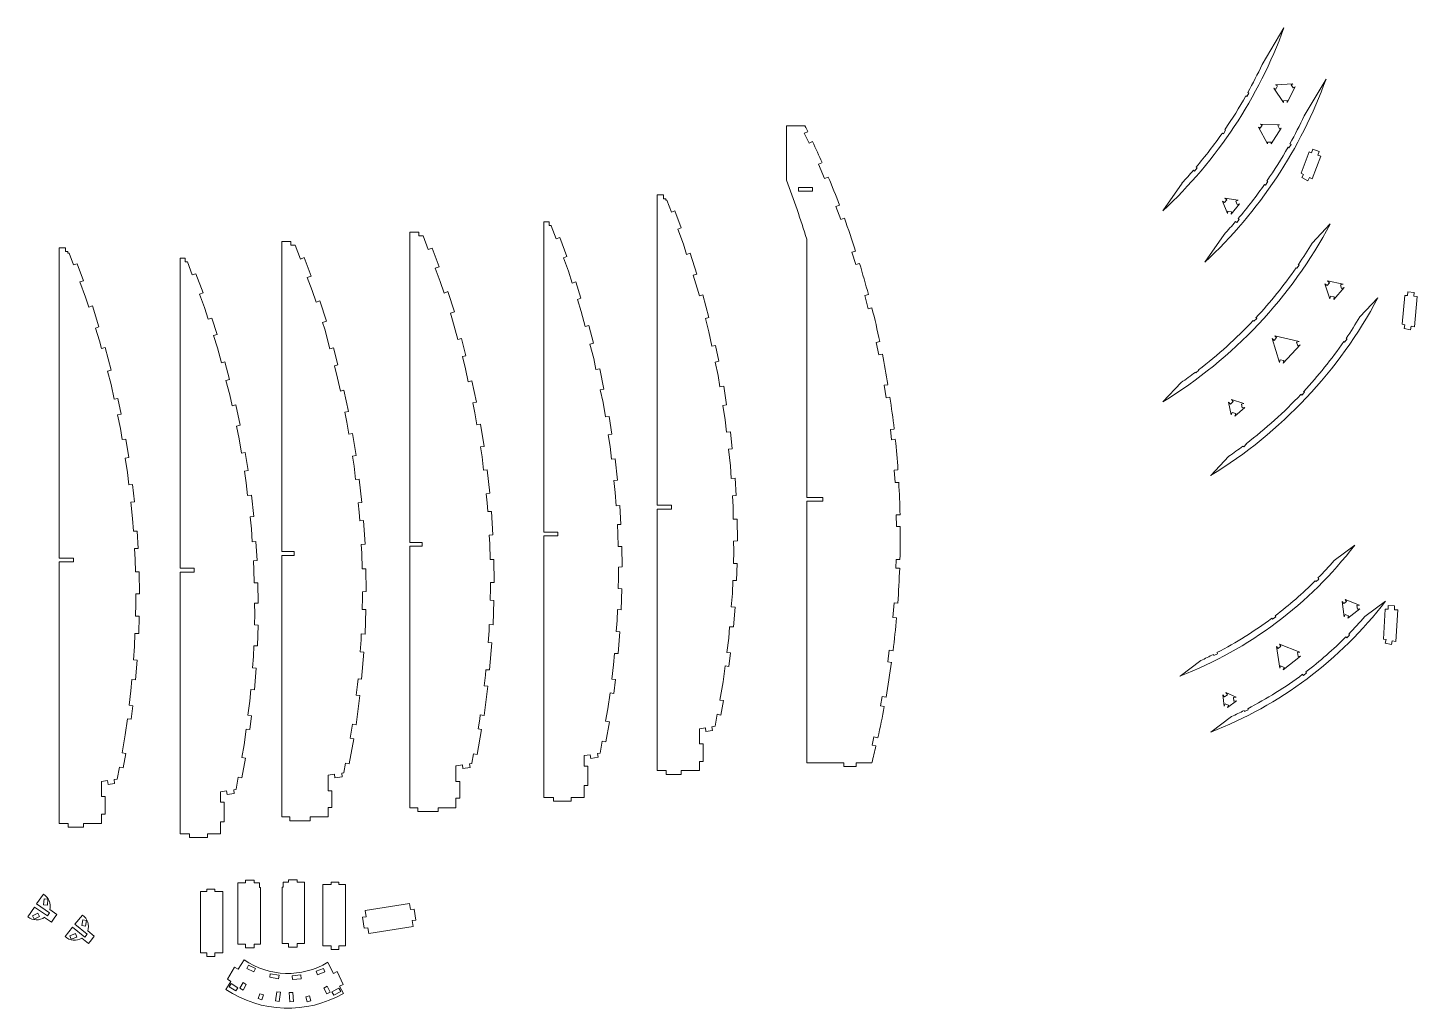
# Model space of a CAD drawing. Header units: millimetres. Extents: x -1108 to 1259, y -1005 to 1265.
# Drawn here: x 144 to 1259, y 478 to 1265 of the extents above; entities that cross this region are included whole.
import ezdxf

# ---------------------------------------------------------------- set-up
doc = ezdxf.new("R2010")
doc.units = ezdxf.units.MM

msp = doc.modelspace()

# ---------------------------------------------------------------- linework, layer by layer
at = {"color": 7, "linetype": 'Continuous', "lineweight": 15}
for p, q in [((1134.4, 1235.1), (1151.9, 1264.7)), ((1143.8, 1216.2), (1151.6, 1204.6)), ((1145.3, 1215.5), (1143.8, 1216.2)), ((1159.1, 1219.8), (1145.2, 1218.9)), ((1145.2, 1218.9), (1146.6, 1218.2)), ((1146.6, 1218.2), (1145.3, 1215.5)), ((1154.6, 1204.8), (1160.8, 1217.3)), ((1157.8, 1218.9), (1159.1, 1219.8)), ((1159.4, 1216.4), (1157.8, 1218.9)), ((1160.8, 1217.3), (1159.4, 1216.4)), ((1168.2, 1193.9), (1185.7, 1223.5)), ((1122.1, 1209.6), (1121.4, 1210.1)), ((1123.8, 1212.3), (1122.1, 1209.6)), ((1123.8, 1212.3), (1123, 1212.8)), ((1151.5, 1206.2), (1154.5, 1206.4)), ((1151.6, 1204.6), (1151.5, 1206.2)), ((1154.5, 1206.4), (1154.6, 1204.8)), ((752.8, 1142.3), (752.8, 1185.9)), ((752.8, 1185.9), (767.5, 1185.9)), ((1105.1, 1182.4), (1103.4, 1179.7)), ((1105.1, 1182.4), (1104.4, 1182.8)), ((1131.6, 1184.9), (1138.6, 1171.6)), ((1132.8, 1184.1), (1131.6, 1184.9)), ((1134.4, 1186.6), (1132.8, 1184.1)), ((1148.2, 1186.9), (1133.2, 1187.4)), ((1133.2, 1187.4), (1134.4, 1186.6)), ((1141.6, 1171.5), (1149.6, 1184.2)), ((1146.9, 1186.2), (1148.2, 1186.9)), ((1148.3, 1183.5), (1146.9, 1186.2)), ((1149.6, 1184.2), (1148.3, 1183.5)), ((769.8, 1181.3), (767, 1180)), ((767, 1180), (770.9, 1172)), ((770.9, 1172), (773.6, 1173.3)), ((1103.4, 1179.7), (1102.6, 1180.2)), ((1138.6, 1171.6), (1138.7, 1173)), ((1138.7, 1173), (1141.7, 1172.9)), ((1141.7, 1172.9), (1141.6, 1171.5)), ((1157.6, 1171.1), (1155.9, 1168.4)), ((1157.6, 1171.1), (1156.8, 1171.6)), ((1155.9, 1168.4), (1155.2, 1168.8)), ((1165.7, 1148), (1172.1, 1165.2)), ((1174.1, 1164.4), (1172.1, 1165.2)), ((1175.1, 1167.2), (1174.1, 1164.4)), ((1174.6, 1143.4), (1181.4, 1161.7)), ((1180.2, 1165.3), (1175.1, 1167.2)), ((1179.1, 1162.5), (1180.2, 1165.3)), ((1181.4, 1161.7), (1179.1, 1162.5)), ((781.2, 1156.4), (778.3, 1155.2)), ((778.3, 1155.2), (783.3, 1143.6)), ((1080.2, 1149.7), (1079.3, 1150.4)), ((1082.2, 1152.2), (1080.2, 1149.7)), ((1082.2, 1152.2), (1081.4, 1152.8)), ((783.3, 1143.6), (786.2, 1144.9)), ((1054.6, 1117.7), (1070.1, 1140)), ((1137.2, 1138.4), (1136.4, 1138.9)), ((1138.9, 1141.2), (1137.2, 1138.4)), ((1138.9, 1141.2), (1138.2, 1141.6)), ((1165.7, 1148), (1167.6, 1147)), ((1167.6, 1147), (1166.2, 1144.4)), ((1166.2, 1144.4), (1171.1, 1141.9)), ((1171.1, 1141.9), (1172.4, 1144.5)), ((1172.4, 1144.5), (1174.6, 1143.4)), ((648.8, 881.4), (648.8, 1130.5)), ((653.9, 1130.5), (648.8, 1130.5)), ((653.9, 1127.5), (653.9, 1130.5)), ((655.8, 1127.5), (653.9, 1127.5)), ((655.8, 1126.3), (655.8, 1127.5)), ((656.7, 1126.3), (655.8, 1126.3)), ((660.3, 1116.7), (656.7, 1126.3)), ((773.6, 1136.6), (762.3, 1136.6)), ((762.3, 1133.6), (762.3, 1136.6)), ((773.6, 1133.6), (762.3, 1133.6)), ((773.6, 1133.6), (773.6, 1136.6)), ((1106, 1126.7), (1104.1, 1124.4)), ((1104.5, 1127.9), (1106, 1126.7)), ((1115.1, 1126.2), (1104.5, 1127.9)), ((1113.3, 1125.6), (1115.1, 1126.2)), ((660.3, 1116.7), (663.1, 1117.7)), ((663.1, 1117.7), (668.2, 1104.1)), ((795.2, 1122.4), (792.3, 1121.3)), ((792.3, 1121.3), (796.2, 1110.8)), ((1102.7, 1125.6), (1106.5, 1115.6)), ((1104.1, 1124.4), (1102.7, 1125.6)), ((1106.5, 1115.6), (1106.8, 1117.5)), ((1106.8, 1117.5), (1109.8, 1117)), ((1109.5, 1115.1), (1116.2, 1123.4)), ((1109.8, 1117), (1109.5, 1115.1)), ((1114.4, 1122.8), (1113.3, 1125.6)), ((1116.2, 1123.4), (1114.4, 1122.8)), ((558.1, 1108.9), (558.1, 859.9)), ((562.3, 1108.9), (558.1, 1108.9)), ((562.3, 1105.9), (562.3, 1108.9)), ((563.9, 1105.9), (562.3, 1105.9)), ((567.9, 1095.4), (564, 1105.8)), ((668.2, 1104.1), (665.4, 1103.1)), ((796.2, 1110.8), (799.1, 1111.8)), ((1114, 1108.4), (1113.1, 1109.1)), ((1116, 1110.9), (1114, 1108.4)), ((1116, 1110.9), (1115.2, 1111.6)), ((1174.5, 1091.9), (1189, 1107.2)), ((347.7, 1093.2), (347.7, 844.2)), ((347.7, 1093.2), (355, 1093.2)), ((355, 1090.2), (355, 1093.2)), ((450.4, 1100.7), (450.4, 851.6)), ((457.7, 1100.7), (450.4, 1100.7)), ((457.7, 1097.7), (457.7, 1100.7)), ((461.1, 1097.7), (457.7, 1097.7)), ((461.1, 1097.7), (465.3, 1086.6)), ((567.9, 1095.4), (570.7, 1096.4)), ((570.7, 1096.4), (576.5, 1081)), ((670, 1090.9), (665.4, 1103.1)), ((768.9, 1094.9), (768.9, 887.6)), ((1088.4, 1076.5), (1103.9, 1098.8)), ((169.1, 839), (169.1, 1088.1)), ((169.1, 1088.1), (174.2, 1088.1)), ((174.2, 1085.1), (174.2, 1088.1)), ((174.2, 1085.1), (176.1, 1085.1)), ((176.1, 1083.9), (176.1, 1085.1)), ((177, 1083.9), (176.1, 1083.9)), ((180.6, 1074.3), (177, 1083.9)), ((358.5, 1090.2), (355, 1090.2)), ((358.5, 1090.2), (362.6, 1079.1)), ((465.3, 1086.6), (468.4, 1087.7)), ((468.4, 1087.7), (474, 1072.9)), ((672.5, 1082.8), (670, 1090.9)), ((672.5, 1082.8), (675.4, 1083.8)), ((675.4, 1083.8), (680.7, 1067)), ((808.2, 1085.4), (805.2, 1084.5)), ((805.2, 1084.5), (808.4, 1074.6)), ((180.6, 1074.3), (183.4, 1075.3)), ((183.4, 1075.3), (188.5, 1061.7)), ((266.1, 1079.8), (270.3, 1079.8)), ((266.1, 1079.8), (266.1, 830.8)), ((270.3, 1076.8), (270.3, 1079.8)), ((271.9, 1076.8), (270.3, 1076.8)), ((275.9, 1066.3), (272, 1076.8)), ((362.6, 1079.1), (365.7, 1080.3)), ((365.7, 1080.3), (371.3, 1065.4)), ((474, 1072.9), (470.9, 1071.7)), ((470.9, 1071.7), (474.9, 1061.1)), ((576.5, 1081), (573.7, 1080)), ((577.7, 1069.3), (573.7, 1080)), ((808.4, 1074.6), (811.3, 1075.6)), ((1162.1, 1071.7), (1161.6, 1072)), ((1164.1, 1074.1), (1162.1, 1071.7)), ((1164.1, 1074.1), (1163.4, 1074.7)), ((188.5, 1061.7), (185.7, 1060.7)), ((190.3, 1048.5), (185.7, 1060.7)), ((275.9, 1066.3), (278.7, 1067.3)), ((278.7, 1067.3), (284.5, 1052)), ((371.3, 1065.4), (368.2, 1064.3)), ((368.2, 1064.3), (372.2, 1053.7)), ((474.9, 1061.1), (477.9, 1051.8)), ((580.7, 1059.8), (577.7, 1069.3)), ((580.7, 1059.8), (583.6, 1060.7)), ((583.6, 1060.7), (587.8, 1047.6)), ((680.7, 1067), (677.9, 1066.1)), ((681.1, 1055.8), (677.9, 1066.1)), ((1188.8, 1047.2), (1184.8, 1059.3)), ((1184.8, 1059.3), (1186.5, 1057.8)), ((1186.5, 1057.8), (1188.5, 1060.1)), ((1186.8, 1061.6), (1199.4, 1059)), ((1188.5, 1060.1), (1186.8, 1061.6)), ((192.8, 1040.4), (190.3, 1048.5)), ((284.5, 1052), (281.7, 1050.9)), ((285.7, 1040.2), (281.7, 1050.9)), ((372.2, 1053.7), (375.2, 1044.4)), ((477.9, 1051.8), (481, 1052.9)), ((481, 1052.9), (486.2, 1036.6)), ((682.8, 1049.6), (681.1, 1055.8)), ((682.8, 1049.6), (685.7, 1050.4)), ((685.7, 1050.4), (690.5, 1032.2)), ((818.5, 1050.6), (815.5, 1049.8)), ((815.5, 1049.8), (818.3, 1039.1)), ((1189.3, 1049.4), (1188.8, 1047.2)), ((1192.2, 1048.7), (1189.3, 1049.4)), ((1200.3, 1056.1), (1191.8, 1046.6)), ((1191.8, 1046.6), (1192.2, 1048.7)), ((1199.4, 1059), (1197.2, 1058.3)), ((1197.2, 1058.3), (1198.2, 1055.4)), ((1198.2, 1055.4), (1200.3, 1056.1)), ((1246.8, 1026.7), (1248.9, 1049.9)), ((1251, 1049.7), (1248.9, 1049.9)), ((1251.3, 1052.7), (1251, 1049.7)), ((1256.4, 1052.3), (1251.3, 1052.7)), ((1256.1, 1049.3), (1256.4, 1052.3)), ((1258.8, 1049), (1256.1, 1049.3)), ((1256.7, 1024.6), (1258.8, 1049)), ((192.8, 1040.4), (195.7, 1041.4)), ((195.7, 1041.4), (201, 1024.6)), ((288.7, 1030.7), (285.7, 1040.2)), ((375.2, 1044.4), (378.3, 1045.4)), ((378.3, 1045.4), (383.6, 1029.1)), ((587.8, 1047.6), (584.9, 1046.7)), ((588, 1036.9), (584.9, 1046.7)), ((818.3, 1039.1), (821.3, 1039.9)), ((1212.9, 1032.7), (1227.3, 1048)), ((288.7, 1030.7), (291.6, 1031.6)), ((291.6, 1031.6), (295.8, 1018.6)), ((383.6, 1029.1), (380.4, 1028.1)), ((380.4, 1028.1), (382.2, 1022.7)), ((486.2, 1036.6), (483.1, 1035.6)), ((483.1, 1035.6), (484.8, 1030.1)), ((488.9, 1014.6), (484.8, 1030.1)), ((591.2, 1024.9), (588, 1036.9)), ((690.5, 1032.2), (687.6, 1031.4)), ((690.4, 1020.7), (687.6, 1031.4)), ((1127.8, 1029.1), (1127.2, 1029.7)), ((1130.1, 1031.4), (1127.8, 1029.1)), ((1130.1, 1031.4), (1129.4, 1032.1)), ((1246.8, 1026.7), (1249, 1026.2)), ((1249, 1026.2), (1248.3, 1023.3)), ((201, 1024.6), (198.1, 1023.7)), ((201.4, 1013.4), (198.1, 1023.7)), ((295.8, 1018.6), (292.9, 1017.7)), ((296, 1007.8), (292.9, 1017.7)), ((386.3, 1007.1), (382.2, 1022.7)), ((488.9, 1014.6), (491.8, 1015.4)), ((491.8, 1015.4), (495.5, 1001.5)), ((591.2, 1024.9), (594.1, 1025.6)), ((594.1, 1025.6), (597.8, 1011.6)), ((692.9, 1009), (690.4, 1020.7)), ((1142.5, 1015.2), (1148.3, 996.1)), ((1144, 1013.8), (1142.5, 1015.2)), ((1146, 1016), (1144, 1013.8)), ((1144.5, 1017.4), (1146, 1016)), ((1164, 1012.9), (1144.5, 1017.4)), ((1202.5, 1014.9), (1200.4, 1012.4)), ((1202.5, 1014.9), (1201.8, 1015.4)), ((1248.3, 1023.3), (1253.4, 1022.2)), ((1253.4, 1022.2), (1254, 1025.2)), ((1254, 1025.2), (1256.7, 1024.6)), ((201.4, 1013.4), (201.4, 1013.4)), ((203.1, 1007.2), (201.4, 1013.4)), ((203.1, 1007.2), (206, 1008)), ((206, 1008), (210.8, 989.8)), ((299.2, 995.8), (296, 1007.8)), ((386.3, 1007.1), (389.2, 1007.9)), ((389.2, 1007.9), (392.8, 994.1)), ((597.8, 1011.6), (594.9, 1010.8)), ((598, 999.2), (594.9, 1010.8)), ((692.9, 1009), (695.8, 1009.6)), ((695.8, 1009.6), (698.5, 997)), ((827.6, 1012.8), (824.6, 1012.1)), ((824.6, 1012.1), (826.7, 1002.2)), ((1151.2, 995.5), (1164.9, 1010.1)), ((1162, 1012.3), (1164, 1012.9)), ((1162.9, 1009.5), (1162, 1012.3)), ((1164.9, 1010.1), (1162.9, 1009.5)), ((1200.4, 1012.4), (1200, 1012.8)), ((299.2, 995.8), (302.1, 996.5)), ((302.1, 996.5), (305.8, 982.5)), ((392.8, 994.1), (389.9, 993.3)), ((392.5, 983.5), (389.9, 993.3)), ((495.5, 1001.5), (492.6, 1000.8)), ((495.2, 990.9), (492.6, 1000.8)), ((599.8, 990.4), (598, 999.1)), ((698.5, 997), (695.6, 996.3)), ((697.9, 985.5), (695.6, 996.3)), ((826.7, 1002.2), (829.6, 1002.8)), ((1148.3, 996.1), (1148.8, 998.1)), ((1148.8, 998.1), (1151.7, 997.5)), ((1151.7, 997.5), (1151.2, 995.5)), ((210.8, 989.8), (207.9, 989)), ((210.7, 978.3), (207.9, 989)), ((305.8, 982.5), (302.9, 981.7)), ((306, 970.1), (302.9, 981.7)), ((394.7, 973.1), (392.5, 983.5)), ((497.4, 980.6), (495.2, 990.9)), ((497.4, 980.6), (500.3, 981.2)), ((500.3, 981.2), (503.9, 964.2)), ((599.8, 990.4), (602.8, 991)), ((602.8, 991), (606.2, 974.7)), ((699.3, 976.5), (697.9, 985.5)), ((1081.2, 987.7), (1080.7, 988.2)), ((1083.5, 989.9), (1081.2, 987.7)), ((1083.5, 989.9), (1083.3, 990.1)), ((213.2, 966.6), (210.7, 978.3)), ((307.9, 961.3), (306, 970.1)), ((394.7, 973.1), (397.6, 973.8)), ((397.6, 973.8), (401.2, 956.7)), ((606.2, 974.7), (603.3, 974.1)), ((605.5, 963.9), (603.3, 974.1)), ((699.3, 976.5), (702.3, 976.9)), ((702.3, 976.9), (704.7, 962.1)), ((834.1, 978.2), (831.1, 977.7)), ((831.1, 977.7), (832.8, 967.7)), ((1054.7, 964.5), (1069.4, 980)), ((1166.2, 969.8), (1165.5, 970.5)), ((1168.4, 972.1), (1166.2, 969.8)), ((1168.4, 972.1), (1167.7, 972.8)), ((213.2, 966.6), (216.1, 967.2)), ((216.1, 967.2), (218.8, 954.6)), ((307.9, 961.3), (310.8, 962)), ((310.8, 962), (314.3, 945.6)), ((503.9, 964.2), (501, 963.6)), ((502.7, 955.7), (501, 963.6)), ((607.4, 952.3), (605.5, 963.9)), ((704.7, 962.1), (701.7, 961.6)), ((703.6, 950.1), (701.7, 961.6)), ((832.8, 967.7), (835.7, 968.2)), ((1107.4, 964.3), (1109.6, 953.9)), ((1108.9, 962.7), (1107.4, 964.3)), ((1111.1, 964.7), (1108.9, 962.7)), ((1109.7, 966.3), (1111.1, 964.7)), ((1119.8, 963), (1109.7, 966.3)), ((1112.5, 952.9), (1120.4, 960)), ((1117.7, 962.5), (1119.8, 963)), ((1118.3, 959.6), (1117.7, 962.5)), ((1120.4, 960), (1118.3, 959.6)), ((218.8, 954.6), (215.9, 953.9)), ((218.2, 943.1), (215.9, 953.9)), ((401.2, 956.7), (398.3, 956.1)), ((400, 948.2), (398.3, 956.1)), ((401.6, 938.4), (400, 948.2)), ((504.2, 945.9), (502.7, 955.7)), ((607.4, 952.3), (610.3, 952.7)), ((610.3, 952.7), (612.6, 938.4)), ((704.7, 940.1), (703.6, 950.1)), ((1109.6, 953.9), (1110.3, 955.9)), ((1110.3, 955.9), (1113.2, 955)), ((1113.2, 955), (1112.5, 952.9)), ((219.6, 934.1), (218.2, 943.1)), ((314.3, 945.6), (311.3, 945)), ((313.5, 934.8), (311.3, 945)), ((401.6, 938.4), (404.5, 938.9)), ((404.5, 938.9), (407.4, 921.3)), ((504.2, 945.9), (507.2, 946.4)), ((507.2, 946.4), (510.1, 928.7)), ((612.6, 938.4), (609.7, 937.9)), ((611.2, 928.6), (609.7, 937.9)), ((704.7, 940.1), (707.7, 940.4)), ((707.7, 940.4), (709.2, 926.7)), ((839.1, 942.6), (836.1, 942.3)), ((836.1, 942.3), (837, 934)), ((219.6, 934.1), (222.6, 934.5)), ((222.6, 934.5), (225, 919.7)), ((315.4, 923.2), (313.5, 934.8)), ((510.1, 928.7), (507.1, 928.3)), ((508.4, 920.3), (507.1, 928.3)), ((612.3, 918.3), (611.2, 928.5)), ((709.2, 926.7), (706.2, 926.4)), ((707.7, 913.1), (706.2, 926.4)), ((837, 934), (840, 934.4)), ((1119.6, 928.4), (1119, 928.9)), ((1121.8, 930.7), (1119.6, 928.4)), ((1121.8, 930.7), (1121.6, 930.9)), ((225, 919.7), (222, 919.2)), ((223.9, 907.7), (222, 919.2)), ((315.4, 923.2), (318.3, 923.7)), ((318.3, 923.7), (320.6, 909.3)), ((407.4, 921.3), (404.4, 920.8)), ((405.7, 912.9), (404.4, 920.8)), ((509.6, 909.5), (508.4, 920.3)), ((612.3, 918.3), (615.3, 918.7)), ((615.3, 918.7), (617.2, 901.5)), ((1093.1, 905.2), (1107.7, 920.7)), ((225, 897.7), (223.9, 907.7)), ((320.6, 909.3), (317.7, 908.8)), ((319.2, 899.5), (317.7, 908.8)), ((406.9, 902.1), (405.7, 912.9)), ((509.6, 909.5), (512.6, 909.8)), ((512.6, 909.8), (514.7, 891)), ((708.4, 902.9), (707.7, 913.1)), ((708.4, 902.9), (711.4, 903.1)), ((711.4, 903.1), (712.3, 889.2)), ((842.1, 909.9), (839.2, 909.7)), ((839.2, 909.7), (839.8, 899.6)), ((225, 897.7), (228, 898)), ((228, 898), (229.5, 884.3)), ((320.3, 889.3), (319.2, 899.5)), ((406.9, 902.1), (409.9, 902.4)), ((409.9, 902.4), (412, 883.6)), ((617.2, 901.5), (614.2, 901.2)), ((615.3, 891.6), (614.2, 901.2)), ((839.8, 899.6), (842.8, 899.8)), ((229.5, 884.3), (226.5, 884)), ((228, 870.7), (226.5, 884)), ((320.3, 889.3), (323.3, 889.6)), ((323.3, 889.6), (325.2, 872.5)), ((412, 883.6), (409, 883.3)), ((409.8, 875.9), (409, 883.3)), ((514.7, 891), (511.7, 890.7)), ((512.5, 883.3), (511.7, 890.7)), ((513, 876.3), (512.5, 883.3)), ((616, 881), (615.3, 891.6)), ((616, 881), (619, 881.2)), ((619, 881.2), (619.9, 866.1)), ((648.8, 881.4), (660.4, 881.4)), ((660.4, 881.4), (660.4, 878.4)), ((712.3, 889.2), (709.3, 889)), ((709.8, 880.2), (709.3, 889)), ((768.9, 887.6), (782, 887.6)), ((768.9, 884.6), (768.9, 674.6)), ((782, 884.6), (768.9, 884.6)), ((782, 887.6), (782, 884.6)), ((228.7, 860.5), (228, 870.7)), ((325.2, 872.5), (322.3, 872.1)), ((323.3, 862.5), (322.3, 872.1)), ((410.3, 868.9), (409.8, 875.9)), ((513, 876.3), (515.9, 876.5)), ((515.9, 876.5), (517.1, 857.6)), ((648.8, 668.4), (648.8, 878.4)), ((660.4, 878.4), (648.8, 878.4)), ((710, 870.3), (709.8, 880.2)), ((710, 870.3), (713, 870.3)), ((713, 870.3), (713.3, 852.8)), ((843.8, 873.8), (840.8, 873.7)), ((840.8, 873.7), (841, 864.4)), ((228.7, 860.5), (231.7, 860.7)), ((231.7, 860.7), (232.5, 846.8)), ((324, 852), (323.3, 862.5)), ((410.3, 868.9), (413.3, 869.1)), ((413.3, 869.1), (414.5, 850.2)), ((558.1, 859.9), (569.3, 859.9)), ((569.3, 859.9), (569.3, 856.9)), ((619.9, 866.1), (617, 865.9)), ((617.4, 858.6), (617, 865.9)), ((617.6, 848.2), (617.4, 858.6)), ((841, 864.4), (844, 864.4)), ((324, 852), (327, 852.2)), ((327, 852.2), (328, 837)), ((414.5, 850.2), (411.5, 850)), ((411.9, 842.9), (411.5, 850)), ((450.4, 851.6), (460.3, 851.6)), ((450.4, 848.6), (450.4, 638.6)), ((460.3, 848.6), (450.4, 848.6)), ((460.3, 851.6), (460.3, 848.6)), ((517.1, 857.6), (514.2, 857.4)), ((514.6, 850.4), (514.2, 857.4)), ((514.8, 837.9), (514.6, 850.4)), ((558.1, 856.9), (558.1, 646.9)), ((569.3, 856.9), (558.1, 856.9)), ((617.6, 848.2), (620.6, 848.2)), ((620.6, 848.2), (620.8, 831.9)), ((713.3, 852.8), (710.3, 852.7)), ((710.4, 844.8), (710.3, 852.7)), ((1192.2, 837), (1208.8, 849.4)), ((180.7, 839), (169.1, 839)), ((180.7, 839), (180.7, 836)), ((232.5, 846.8), (229.6, 846.6)), ((230.1, 837.8), (229.6, 846.6)), ((230.3, 827.9), (230.1, 837.8)), ((328, 837), (325, 836.8)), ((325.4, 829.5), (325, 836.8)), ((357.6, 844.2), (347.7, 844.2)), ((347.7, 841.2), (347.7, 631.2)), ((357.6, 841.2), (347.7, 841.2)), ((357.6, 844.2), (357.6, 841.2)), ((412.1, 830.5), (411.9, 842.9)), ((514.8, 837.9), (517.8, 838)), ((517.8, 838), (518.1, 819.5)), ((710.1, 834.8), (710.4, 844.7)), ((840.7, 838), (840.5, 831)), ((843.7, 838), (840.7, 838)), ((169.1, 626), (169.1, 836)), ((180.7, 836), (169.1, 836)), ((230.3, 827.9), (233.3, 827.9)), ((233.3, 827.9), (233.5, 810.4)), ((266.1, 830.8), (277.3, 830.8)), ((266.1, 827.8), (266.1, 617.8)), ((277.3, 827.8), (266.1, 827.8)), ((277.3, 830.8), (277.3, 827.8)), ((325.6, 819.1), (325.4, 829.5)), ((412.1, 830.5), (415.1, 830.5)), ((415.1, 830.5), (415.4, 812.1)), ((620.8, 831.9), (617.8, 831.8)), ((618, 823.2), (617.8, 831.8)), ((710.1, 834.8), (713.1, 834.7)), ((713.1, 834.7), (712.6, 820.9)), ((840.5, 831), (843.5, 830.9)), ((325.6, 819.1), (328.6, 819.1)), ((328.6, 819.1), (328.8, 802.8)), ((514.8, 805.2), (515.1, 815)), ((518.1, 819.5), (515.1, 819.5)), ((515.1, 815), (515.1, 819.5)), ((617.7, 814.5), (618, 823.2)), ((617.7, 814.5), (620.7, 814.4)), ((620.7, 814.4), (620.1, 797.6)), ((709.3, 810.5), (709.6, 821)), ((712.6, 820.9), (709.6, 821)), ((1177.7, 820.1), (1177, 820.8)), ((1180, 822.2), (1177.7, 820.1)), ((1180, 822.2), (1179.3, 823)), ((233.5, 810.4), (230.5, 810.3)), ((230.7, 802.3), (230.5, 810.3)), ((328.8, 802.8), (325.8, 802.8)), ((412.2, 797.8), (412.5, 807.5)), ((415.4, 812.1), (412.4, 812)), ((412.5, 807.5), (412.4, 812)), ((412.5, 807.5), (412.5, 807.5)), ((514.8, 805.2), (517.8, 805.1)), ((517.8, 805.1), (517.2, 785.5)), ((708.4, 799.8), (709.3, 810.5)), ((839, 803), (838, 791.4)), ((842, 802.7), (839, 803)), ((1200.3, 791.8), (1198.6, 804.1)), ((1198.6, 804.1), (1199.9, 802.5)), ((1199.9, 802.5), (1202.2, 804.3)), ((1202.2, 804.3), (1201, 805.9)), ((1201, 805.9), (1212.4, 801.3)), ((1216.8, 792), (1233.4, 804.4)), ((230.3, 792.4), (230.7, 802.3)), ((230.3, 792.4), (233.3, 792.3)), ((233.3, 792.3), (232.9, 778.5)), ((325.7, 785.4), (326, 794.1)), ((326, 794.1), (325.8, 802.8)), ((412.2, 797.8), (415.2, 797.7)), ((415.2, 797.7), (414.5, 778)), ((616.9, 788.9), (617.1, 797.7)), ((620.1, 797.6), (617.1, 797.7)), ((708.4, 799.8), (711.4, 799.6)), ((711.4, 799.6), (710.1, 783.7)), ((1145.4, 791.9), (1142.8, 789.9)), ((1145.4, 791.9), (1144.8, 792.6)), ((1201, 793.7), (1200.3, 791.8)), ((1203.8, 792.6), (1201, 793.7)), ((1212.8, 798.3), (1203.1, 790.7)), ((1203.1, 790.7), (1203.8, 792.6)), ((1212.4, 801.3), (1210.4, 801)), ((1210.4, 801), (1210.8, 798)), ((1210.8, 798), (1212.8, 798.3)), ((1231.7, 774), (1233.2, 798)), ((1235.4, 797.9), (1233.2, 798)), ((1235.6, 800.9), (1235.4, 797.9)), ((1240.7, 800.6), (1235.6, 800.9)), ((1240.5, 797.6), (1240.7, 800.6)), ((1243.2, 797.4), (1240.5, 797.6)), ((1241.6, 772.1), (1243.2, 797.4)), ((325.7, 785.4), (328.7, 785.3)), ((328.7, 785.3), (328.2, 768.6)), ((513.3, 771.3), (514.1, 780.7)), ((514.1, 780.7), (514.2, 785.6)), ((517.2, 785.5), (514.2, 785.6)), ((616.1, 780), (616.9, 788.9)), ((706.4, 774.8), (707.1, 783.9)), ((710.1, 783.7), (707.1, 783.9)), ((838, 791.4), (841, 791.1)), ((1142.8, 789.9), (1142.2, 790.7)), ((229.6, 768.1), (229.9, 778.6)), ((232.9, 778.5), (229.9, 778.6)), ((410.6, 763.8), (411.4, 773.3)), ((411.4, 773.3), (411.5, 778.1)), ((414.5, 778), (411.5, 778.1)), ((513.3, 771.3), (516.3, 771.1)), ((516.3, 771.1), (514.5, 749.2)), ((616.1, 780), (619.1, 779.7)), ((619.1, 779.7), (617.7, 762.3)), ((704.9, 763.3), (706.4, 774.8)), ((1148.3, 769.9), (1149.5, 768.4)), ((1164.7, 763.4), (1148.3, 769.9)), ((1202.3, 775.1), (1201.6, 775.8)), ((1204.6, 777.2), (1202.3, 775.1)), ((1204.6, 777.2), (1203.9, 778)), ((1231.7, 774), (1233.8, 773.6)), ((1233.8, 773.6), (1233.2, 770.6)), ((1233.2, 770.6), (1238.3, 769.6)), ((1238.3, 769.6), (1238.8, 772.6)), ((1238.8, 772.6), (1241.6, 772.1)), ((228.7, 757.4), (229.6, 768.1)), ((324.2, 750.9), (324.9, 759.9)), ((324.9, 759.9), (325.2, 768.7)), ((328.2, 768.6), (325.2, 768.7)), ((410.6, 763.8), (413.6, 763.6)), ((413.6, 763.6), (411.8, 741.7)), ((614, 753.2), (614.7, 762.5)), ((617.7, 762.3), (614.7, 762.5)), ((704.9, 763.3), (707.9, 762.9)), ((707.9, 762.9), (706.5, 752)), ((835.1, 765.1), (833.9, 755.7)), ((838.2, 764.7), (835.1, 765.1)), ((1095.7, 760.8), (1095.3, 761.7)), ((1098.6, 762.2), (1095.7, 760.8)), ((1098.6, 762.2), (1098.2, 763.1)), ((1145.9, 768.1), (1148.5, 750.6)), ((1147.2, 766.5), (1145.9, 768.1)), ((1149.5, 768.4), (1147.2, 766.5)), ((1151.3, 749.4), (1165.2, 760.4)), ((1162.7, 763.1), (1164.7, 763.4)), ((1163.2, 760.1), (1162.7, 763.1)), ((1165.2, 760.4), (1163.2, 760.1)), ((228.7, 757.4), (231.7, 757.2)), ((231.7, 757.2), (230.4, 741.3)), ((324.2, 750.9), (327.1, 750.6)), ((327.1, 750.6), (325.7, 733.2)), ((511.2, 745), (511.5, 749.4)), ((514.5, 749.2), (511.5, 749.4)), ((612.5, 741.9), (614, 753.2)), ((701.8, 739.6), (703.5, 752.4)), ((706.5, 752), (703.5, 752.4)), ((833.9, 755.7), (837, 755.3)), ((1068.5, 744.3), (1085.3, 756.8)), ((1148.5, 750.6), (1149.2, 752.4)), ((1149.2, 752.4), (1152, 751.3)), ((1152, 751.3), (1151.3, 749.4)), ((1170, 746.9), (1169.4, 747.6)), ((226.7, 732.4), (227.4, 741.5)), ((230.4, 741.3), (227.4, 741.5)), ((407.4, 729.1), (408.5, 737.6)), ((408.5, 737.6), (408.9, 742)), ((411.8, 741.7), (408.9, 742)), ((513.1, 736.1), (510, 712.7)), ((510.1, 736.5), (511.2, 745)), ((510.1, 736.5), (513.1, 736.1)), ((612.5, 741.9), (615.5, 741.5)), ((615.5, 741.5), (614.1, 730.4)), ((699.2, 725.1), (701.8, 739.6)), ((1167.5, 744.9), (1166.9, 745.7)), ((1170, 746.9), (1167.5, 744.9)), ((225.2, 720.9), (226.7, 732.4)), ((322, 724.2), (322.8, 733.4)), ((325.7, 733.2), (322.8, 733.4)), ((410.4, 728.7), (407.3, 705.2)), ((407.4, 729.1), (410.4, 728.7)), ((609.4, 718), (611.1, 730.8)), ((614.1, 730.4), (611.1, 730.8)), ((699.2, 725.1), (702.2, 724.6)), ((829.5, 728), (828.1, 720.4)), ((832.6, 727.4), (829.5, 728)), ((1102.9, 729.3), (1103.8, 720.2)), ((1104.1, 727.6), (1102.9, 729.3)), ((1106.5, 729.3), (1104.1, 727.6)), ((1105.3, 731), (1106.5, 729.3)), ((1113.6, 727.3), (1105.3, 731)), ((1111.5, 727.1), (1113.6, 727.3)), ((1111.8, 724.1), (1111.5, 727.1)), ((225.2, 720.9), (228.2, 720.5)), ((228.2, 720.5), (226.8, 709.6)), ((320.5, 712.8), (322, 724.2)), ((607.6, 708), (609.4, 718)), ((702.2, 724.6), (700.1, 713)), ((828.1, 720.4), (831.2, 719.9)), ((1103.8, 720.2), (1104.6, 722.1)), ((1104.6, 722.1), (1107.4, 720.9)), ((1106.5, 719), (1113.9, 724.3)), ((1107.4, 720.9), (1106.5, 719)), ((1113.9, 724.3), (1111.8, 724.1)), ((1120.3, 715.8), (1120, 716.7)), ((1123.2, 717.2), (1120.3, 715.8)), ((1123.2, 717.2), (1122.8, 718.1)), ((222.1, 697.2), (223.8, 710)), ((226.8, 709.6), (223.8, 710)), ((320.5, 712.8), (323.5, 712.4)), ((323.5, 712.4), (322.1, 701.4)), ((403.9, 702.4), (404.4, 705.6)), ((407.3, 705.2), (404.4, 705.6)), ((505.2, 701.9), (506.6, 709.8)), ((506.6, 709.8), (507, 713.1)), ((510, 712.7), (507, 713.1)), ((607.6, 708), (610.6, 707.5)), ((610.6, 707.5), (607.7, 691.6)), ((682.8, 702), (687.6, 702.8)), ((688, 699.8), (687.6, 702.8)), ((692.9, 703.6), (695.4, 704)), ((692.9, 703.6), (693.3, 700.6)), ((695.5, 704), (697.2, 713.6)), ((700.1, 713), (697.2, 713.6)), ((1093.1, 699.3), (1109.9, 711.8)), ((219.5, 682.7), (222.1, 697.2)), ((317.4, 689), (319.1, 701.7)), ((322.1, 701.4), (319.1, 701.7)), ((405.5, 693.9), (401.9, 673.9)), ((402.5, 694.4), (403.9, 702.4)), ((402.5, 694.4), (405.5, 693.9)), ((508.1, 701.4), (504.6, 681.4)), ((505.2, 701.9), (508.1, 701.4)), ((603.1, 682.5), (604.8, 692.1)), ((607.7, 691.6), (604.8, 692.1)), ((682.8, 690), (682.8, 701.9)), ((693.3, 700.6), (688, 699.8)), ((822.9, 695.5), (821.4, 688.9)), ((826, 694.7), (822.9, 695.5)), ((219.5, 682.7), (222.5, 682.2)), ((222.5, 682.2), (220.4, 670.6)), ((315.6, 678.9), (317.4, 689)), ((500.2, 674.3), (501.6, 681.9)), ((504.6, 681.4), (501.6, 681.9)), ((590.3, 672.1), (590.3, 680.4)), ((590.4, 680.5), (595.3, 681.2)), ((595.8, 678.2), (595.3, 681.2)), ((601.1, 682.1), (603, 682.4)), ((601.1, 682.1), (601.6, 679.1)), ((682.8, 690), (685.8, 690)), ((685.8, 690), (685.8, 675.8)), ((821.4, 688.9), (824.5, 688.2)), ((215.7, 661.6), (217.5, 671.2)), ((220.4, 670.6), (217.5, 671.2)), ((315.6, 678.9), (318.6, 678.4)), ((318.6, 678.4), (315.7, 662.5)), ((397.6, 666.8), (398.9, 674.4)), ((401.9, 673.9), (398.9, 674.4)), ((487.5, 659.8), (487.5, 672.1)), ((487.6, 672.2), (492.6, 673)), ((493.1, 670), (492.6, 673)), ((498.9, 670.9), (493.1, 670)), ((498.4, 673.9), (500.2, 674.2)), ((498.4, 673.9), (498.9, 670.9)), ((590.3, 672.1), (593.3, 672.1)), ((593.3, 672.1), (593.3, 656.4)), ((601.6, 679.1), (595.8, 678.2)), ((685.8, 675.8), (682.8, 675.8)), ((682.8, 668.4), (682.8, 675.8)), ((798.6, 674.6), (768.9, 674.6)), ((798.6, 671.6), (798.6, 674.6)), ((808.6, 671.6), (798.6, 671.6)), ((821.2, 674.6), (808.6, 674.6)), ((808.6, 671.6), (808.6, 674.6)), ((203, 647.6), (203, 659.5)), ((203.1, 659.6), (207.9, 660.4)), ((208.3, 657.4), (207.9, 660.4)), ((213.6, 658.2), (208.3, 657.4)), ((213.2, 661.2), (215.7, 661.6)), ((213.2, 661.2), (213.6, 658.2)), ((311.1, 653.4), (312.8, 663.1)), ((315.7, 662.5), (312.8, 663.1)), ((384.8, 652.3), (384.8, 664.7)), ((384.9, 664.8), (390, 665.6)), ((390.4, 662.6), (390, 665.6)), ((396.2, 663.5), (390.4, 662.6)), ((395.8, 666.5), (397.5, 666.7)), ((395.8, 666.5), (396.2, 663.5)), ((487.5, 659.8), (490.5, 659.8)), ((490.5, 659.8), (490.5, 646.2)), ((648.8, 668.4), (656.1, 668.4)), ((656.1, 665.4), (656.1, 668.4)), ((668.3, 665.4), (656.1, 665.4)), ((668.3, 668.4), (682.8, 668.4)), ((668.3, 665.4), (668.3, 668.4)), ((203, 647.6), (206, 647.6)), ((206, 647.6), (206, 633.4)), ((298.4, 651.4), (303.3, 652.1)), ((298.4, 643), (298.4, 651.3)), ((303.8, 649.2), (303.3, 652.1)), ((309.6, 650.1), (303.8, 649.2)), ((309.1, 653), (311, 653.3)), ((309.1, 653), (309.6, 650.1)), ((384.8, 652.3), (387.8, 652.3)), ((387.8, 652.3), (387.8, 638.8)), ((558.1, 646.9), (565.7, 646.9)), ((565.7, 643.9), (565.7, 646.9)), ((580, 646.9), (590.3, 646.9)), ((580, 643.9), (580, 646.9)), ((593.3, 656.4), (590.3, 656.4)), ((590.3, 646.9), (590.3, 656.4)), ((298.4, 643), (301.4, 643)), ((301.4, 643), (301.4, 627.3)), ((387.8, 638.8), (384.8, 638.8)), ((384.8, 631.2), (384.8, 638.8)), ((450.4, 638.6), (456.9, 638.6)), ((456.9, 635.6), (456.9, 638.6)), ((473.1, 635.6), (456.9, 635.6)), ((473.1, 638.6), (487.5, 638.6)), ((473.1, 635.6), (473.1, 638.6)), ((490.5, 646.2), (487.5, 646.2)), ((487.5, 638.6), (487.5, 646.2)), ((580, 643.9), (565.7, 643.9)), ((169.1, 626), (176.4, 626)), ((176.4, 623), (176.4, 626)), ((188.6, 626), (203, 626)), ((188.6, 623), (188.6, 626)), ((206, 633.4), (203, 633.4)), ((203, 626), (203, 633.4)), ((301.4, 627.3), (298.4, 627.3)), ((298.4, 617.8), (298.4, 627.3)), ((347.7, 631.2), (354.2, 631.2)), ((354.2, 628.2), (354.2, 631.2)), ((354.2, 628.2), (370.4, 628.2)), ((370.4, 631.2), (384.8, 631.2)), ((370.4, 628.2), (370.4, 631.2)), ((176.4, 623), (188.6, 623)), ((266.1, 617.8), (273.7, 617.8)), ((273.7, 614.8), (273.7, 617.8)), ((273.7, 614.8), (288, 614.8)), ((288, 617.8), (298.4, 617.8)), ((288, 614.8), (288, 617.8)), ((318.5, 580.4), (325.6, 580.4)), ((318.5, 578.4), (318.5, 580.4)), ((325.6, 578.4), (325.6, 580.4)), ((353, 578.8), (353, 580.8)), ((360.1, 580.8), (353, 580.8)), ((360.1, 578.8), (360.1, 580.8)), ((151, 561.4), (156.5, 569.3)), ((282.4, 571.3), (282.4, 522.1)), ((282.4, 571.3), (287.6, 571.3)), ((287.6, 573.3), (293.9, 573.3)), ((287.6, 571.3), (287.6, 573.3)), ((293.9, 571.3), (293.9, 573.3)), ((293.9, 571.3), (300.5, 571.3)), ((300.5, 571.3), (300.5, 522.1)), ((312.5, 578.4), (312.5, 529.2)), ((312.5, 578.4), (318.5, 578.4)), ((325.6, 578.4), (329.8, 578.4)), ((329.8, 578.4), (329.8, 574.5)), ((329.8, 574.5), (330.7, 574.5)), ((330.7, 574.5), (330.7, 529.2)), ((347.9, 574.9), (347.9, 529.6)), ((348.8, 574.9), (347.9, 574.9)), ((348.8, 578.8), (348.8, 574.9)), ((353, 578.8), (348.8, 578.8)), ((366, 578.8), (360.1, 578.8)), ((366, 578.8), (366, 529.6)), ((380.7, 577), (380.7, 527.8)), ((387.3, 577), (380.7, 577)), ((387.3, 577), (387.3, 579)), ((393.6, 579), (387.3, 579)), ((393.6, 577), (393.6, 579)), ((398.8, 577), (393.6, 577)), ((398.8, 577), (398.8, 527.8)), ((143.9, 551.1), (149.3, 558.9)), ((149.3, 558.9), (159.7, 551.8)), ((161.4, 554.2), (151, 561.4)), ((156.6, 560.7), (157, 565.4)), ((159.6, 560.5), (156.6, 560.7)), ((157, 565.4), (160, 565.2)), ((160, 565.2), (159.6, 560.5)), ((414.6, 556.1), (450.1, 561.8)), ((450.1, 561.8), (450.9, 556.8)), ((147.7, 551.9), (151.9, 554)), ((149, 549.2), (147.7, 551.9)), ((153.2, 551.3), (149, 549.2)), ((151.9, 554), (153.2, 551.3)), ((162.8, 546.8), (157.4, 550.6)), ((161.4, 554.2), (159.7, 551.8)), ((161.7, 556.8), (167.1, 553)), ((165, 549.9), (162.8, 546.8)), ((167.1, 553), (165, 549.9)), ((187.7, 552.5), (181.7, 545.1)), ((188, 548.7), (187.2, 544)), ((190.9, 548.2), (188, 548.7)), ((190.2, 543.5), (190.9, 548.2)), ((412.4, 550.7), (415.4, 551.1)), ((413.8, 541.9), (412.4, 550.7)), ((414.6, 556.1), (415.4, 551.1)), ((453.9, 557.2), (450.9, 556.8)), ((455.3, 548.4), (452.3, 548)), ((452.3, 548), (453.1, 543.2)), ((453.9, 557.2), (455.3, 548.4)), ((179.9, 542.7), (173.9, 535.3)), ((182.1, 537.6), (177.7, 535.8)), ((177.7, 535.8), (178.8, 533)), ((189.7, 534.8), (179.9, 542.7)), ((181.7, 545.1), (191.5, 537.2)), ((183.2, 534.8), (182.1, 537.6)), ((187.2, 544), (190.2, 543.5)), ((189.7, 534.8), (191.5, 537.2)), ((197.2, 535.6), (192, 539.7)), ((194.9, 532.6), (197.2, 535.6)), ((413.8, 541.9), (416.8, 542.3)), ((416.8, 542.3), (417.5, 537.6)), ((417.5, 537.6), (453.1, 543.2)), ((178.8, 533), (183.2, 534.8)), ((187.3, 533.8), (192.5, 529.7)), ((192.5, 529.7), (194.9, 532.6)), ((312.5, 529.2), (318.5, 529.2)), ((318.5, 526.2), (318.5, 529.2)), ((318.5, 526.2), (325.6, 526.2)), ((325.6, 529.2), (330.7, 529.2)), ((325.6, 526.2), (325.6, 529.2)), ((353, 529.6), (347.9, 529.6)), ((353, 526.6), (353, 529.6)), ((360.1, 526.6), (353, 526.6)), ((366, 529.6), (360.1, 529.6)), ((360.1, 526.6), (360.1, 529.6)), ((387.3, 527.8), (380.7, 527.8)), ((387.3, 524.8), (387.3, 527.8)), ((393.6, 524.8), (387.3, 524.8)), ((398.8, 527.8), (393.6, 527.8)), ((393.6, 524.8), (393.6, 527.8)), ((282.4, 522.1), (287.6, 522.1)), ((287.6, 519.1), (287.6, 522.1)), ((287.6, 519.1), (293.9, 519.1)), ((293.9, 522.1), (300.5, 522.1)), ((293.9, 519.1), (293.9, 522.1)), ((312.7, 508.9), (317.4, 516.6)), ((384.6, 514.5), (389.1, 505.6)), ((309.8, 510.6), (304.1, 500.9)), ((309.8, 510.6), (312.7, 508.9)), ((320.9, 512.3), (319.6, 509.6)), ((319.6, 509.6), (325.2, 506.8)), ((326.6, 509.5), (320.9, 512.3)), ((325.2, 506.8), (326.6, 509.5)), ((338.5, 505.4), (338, 502.5)), ((338, 502.5), (345, 501.2)), ((345.5, 504.2), (338.5, 505.4)), ((345, 501.2), (345.5, 504.2)), ((363, 504.4), (356, 503.7)), ((356, 503.7), (356.2, 500.8)), ((363.3, 501.4), (363, 504.4)), ((381.2, 509.7), (375.3, 507.4)), ((375.3, 507.4), (376.4, 504.6)), ((376.4, 504.6), (382.3, 506.9)), ((382.3, 506.9), (381.2, 509.7)), ((389.1, 505.6), (392.1, 507.1)), ((396.9, 496.8), (392.1, 507.1)), ((302.8, 492.8), (306.8, 499.2)), ((306.8, 499.2), (304.1, 500.9)), ((307.2, 497.5), (305.6, 494.9)), ((305.6, 494.9), (310.9, 491.6)), ((312.5, 494.1), (307.2, 497.5)), ((310.9, 491.6), (312.5, 494.1)), ((316.7, 498.2), (314, 493.8)), ((314, 493.8), (316.6, 492.2)), ((316.6, 492.2), (319.2, 496.6)), ((319.2, 496.6), (316.7, 498.2)), ((343.7, 490.9), (342.6, 483.7)), ((346.6, 490.5), (343.7, 490.9)), ((356.2, 500.8), (363.3, 501.4)), ((381.5, 493.9), (384.2, 495.3)), ((383.8, 489.3), (381.5, 493.9)), ((386.5, 490.7), (383.8, 489.3)), ((384.2, 495.3), (386.5, 490.7)), ((393.6, 493.7), (388, 490.9)), ((388, 490.9), (389.4, 488.2)), ((389.4, 488.2), (395, 491.1)), ((395, 491.1), (393.6, 493.7)), ((396.9, 496.8), (394.1, 495.4)), ((394.1, 495.4), (397.1, 489.5)), ((330.2, 489.3), (328.8, 485.4)), ((328.8, 485.4), (331.6, 484.4)), ((333, 488.3), (330.2, 489.3)), ((331.6, 484.4), (333, 488.3)), ((342.6, 483.7), (345.6, 483.2)), ((345.6, 483.2), (346.6, 490.5)), ((353.7, 490.2), (356.7, 490.3)), ((354.1, 482.9), (353.7, 490.2)), ((357.1, 483.1), (354.1, 482.9)), ((356.7, 490.3), (357.1, 483.1)), ((367.1, 486.9), (370, 487.6)), ((368.1, 482.8), (367.1, 486.9)), ((371, 483.6), (368.1, 482.8)), ((370, 487.6), (371, 483.6))]:
    msp.add_line(p, q, dxfattribs=at)
at = {"color": 7, "linetype": 'Continuous', "lineweight": 15, "flags": 128}
for points in [[(190.3, 1048.5), (190.3, 1048.5), (190.3, 1048.5), (190.3, 1048.5), (190.3, 1048.5), (190.3, 1048.5), (190.3, 1048.5), (190.3, 1048.5), (190.3, 1048.5)], [(405.7, 912.9), (405.7, 912.9), (405.7, 912.9), (405.7, 912.9), (405.7, 912.9), (405.7, 912.9), (405.7, 912.9), (405.7, 912.9), (405.7, 912.9)], [(515.1, 815), (515.1, 815), (515.1, 815), (515.1, 815), (515.1, 815), (515.1, 815), (515.1, 815), (515.1, 815), (515.1, 815)], [(230.7, 802.3), (230.7, 802.3), (230.7, 802.3), (230.7, 802.3), (230.7, 802.3), (230.7, 802.3), (230.7, 802.3), (230.7, 802.3), (230.7, 802.3)], [(514.1, 780.7), (514.1, 780.7), (514.1, 780.7), (514.1, 780.7), (514.1, 780.7), (514.1, 780.7), (514.1, 780.7), (514.1, 780.7), (514.1, 780.7)], [(411.4, 773.3), (411.4, 773.3), (411.4, 773.3), (411.4, 773.3), (411.4, 773.3), (411.4, 773.3), (411.4, 773.3), (411.4, 773.3), (411.4, 773.3)], [(229.6, 768.1), (229.6, 768.1), (229.6, 768.1), (229.6, 768.1), (229.6, 768.1), (229.6, 768.1), (229.6, 768.1), (229.6, 768.1), (229.6, 768.1)]]:
    msp.add_lwpolyline(points, dxfattribs=at)
at = {"color": 7, "linetype": 'Continuous', "lineweight": 15}
for centre, radius, start, end in [((799.3, 1392.4), 375, 312.9066, 340.0944), ((799.3, 1392.4), 370.1, 330.9814, 334.8494), ((833.1, 1351.2), 375, 312.9066, 340.0944), ((799.3, 1392.4), 370.1, 325.5121, 330.4855), ((833.1, 1351.2), 370.1, 330.9814, 334.8494), ((100, 857.4), 744, 25.8111, 26.2011), ((100, 857.4), 744, 23.7015, 25.1254), ((799.3, 1392.4), 370.1, 319.6588, 325.0156), ((833.1, 1351.2), 370.1, 325.5121, 330.4855), ((799.3, 1392.4), 370.1, 317.0179, 319.1632), ((-65.5, 836.4), 873.6, 17.2112, 20.4985), ((100, 857.4), 744, 20.8685, 22.7341), ((833.1, 1351.2), 370.1, 319.6588, 325.0156), ((563.9, 1105.8), 0.1, 20.562, 90), ((100, 857.4), 744, 17.8504, 20.0013), ((859.8, 1282.3), 372.9, 301.5173, 331.989), ((833.1, 1351.2), 370.1, 317.0179, 319.1632), ((669.9, 1090.9), 0.1, 17.6609, 20.5379), ((859.8, 1282.3), 367.9, 325.6317, 328.8261), ((271.9, 1076.7), 0.1, 20.562, 90), ((100, 857.4), 744, 15.0521, 17.0536), ((859.8, 1282.3), 367.9, 317.1267, 325.1312), ((577.6, 1069.3), 0.1, 17.6822, 20.562), ((681, 1055.8), 0.1, 14.7808, 17.6609), ((285.6, 1040.2), 0.1, 17.6822, 20.562), ((100, 857.4), 744, 12.0569, 14.2014), ((898.1, 1223.1), 372.9, 301.5173, 331.989), ((587.9, 1036.8), 0.1, 14.7808, 17.6822), ((859.8, 1282.3), 367.9, 307.4077, 316.628), ((898.1, 1223.1), 367.9, 325.6317, 328.8261), ((690.3, 1020.7), 0.1, 11.988, 14.7808), ((296, 1007.8), 0.1, 14.7808, 17.6822), ((898.1, 1223.1), 367.9, 317.1267, 325.1312), ((597.9, 999.1), 0.1, 11.988, 14.7808), ((100, 857.4), 744, 9.3489, 11.2719), ((392.4, 983.5), 0.1, 11.988, 14.7808), ((495.1, 990.9), 0.1, 11.988, 14.7808), ((697.8, 985.4), 0.1, 9.1752, 11.988), ((859.8, 1282.3), 367.9, 304.7269, 306.9044), ((210.6, 978.3), 0.1, 11.988, 14.7808), ((305.9, 970), 0.1, 11.988, 14.7808), ((898.1, 1223.1), 367.9, 307.4077, 316.628), ((605.4, 963.9), 0.1, 9.1752, 11.988), ((100, 857.4), 744, 6.5819, 8.5665), ((399.9, 948.2), 0.1, 9.1752, 11.988), ((502.6, 955.7), 0.1, 9.1752, 11.988), ((703.5, 950.1), 0.1, 6.3796, 9.1752), ((218.1, 943), 0.1, 9.1752, 11.988), ((313.4, 934.8), 0.1, 9.1752, 11.988), ((611.1, 928.5), 0.1, 6.3796, 9.1752), ((100, 857.4), 744, 4.0489, 5.9411), ((898.1, 1223.1), 367.9, 304.7269, 306.9044), ((508.3, 920.3), 0.1, 6.3796, 9.1752), ((223.8, 907.7), 0.1, 6.3796, 9.1752), ((707.6, 913.1), 0.1, 3.6389, 6.3796), ((319.1, 899.5), 0.1, 6.3796, 9.1752), ((100, 857.4), 744, 1.2644, 3.2716), ((512.4, 883.3), 0.1, 3.6389, 6.3796), ((615.2, 891.6), 0.1, 3.6389, 6.3796), ((227.9, 870.7), 0.1, 3.6389, 6.3796), ((409.7, 875.9), 0.1, 3.6389, 6.3796), ((709.7, 880.2), 0.1, 0.8854, 3.6389), ((323.2, 862.5), 0.1, 3.6389, 6.3796), ((617.3, 858.6), 0.1, 0.8854, 3.6389), ((100, 857.4), 744, 358.5054, 0.5423), ((514.5, 850.4), 0.1, 0.8854, 3.6389), ((951.4, 1046.5), 324.1, 291.1725, 322.5482), ((230, 837.8), 0.1, 0.8854, 3.6389), ((411.8, 842.9), 0.1, 0.8854, 3.6389), ((710.3, 844.8), 0.1, 358.1663, 0.8854), ((951.4, 1046.5), 319.1, 315.5535, 318.9679), ((325.3, 829.5), 0.1, 0.8854, 3.6389), ((100, 857.4), 744, 355.7891, 357.9605), ((617.9, 823.2), 0.1, 358.1663, 0.8854), ((951.4, 1046.5), 319.1, 307.2921, 314.9782), ((709.2, 810.5), 0.1, 355.4062, 358.1663), ((976.1, 1001.5), 324.1, 291.1725, 322.5482), ((325.9, 794.1), 0.1, 358.1663, 0.8854), ((976.1, 1001.5), 319.1, 315.5535, 318.9679), ((616.8, 788.9), 0.1, 355.4062, 358.1663), ((100, 857.4), 744, 352.8484, 354.8929), ((951.4, 1046.5), 319.1, 297.3764, 306.7175), ((706.3, 774.8), 0.1, 352.596, 355.4062), ((976.1, 1001.5), 319.1, 307.2921, 314.9782), ((324.8, 759.9), 0.1, 355.4062, 358.1663), ((951.4, 1046.5), 319.1, 294.7954, 296.8014), ((613.9, 753.3), 0.1, 352.596, 355.4062), ((100, 857.4), 744, 349.9442, 352.1184), ((408.4, 737.6), 0.1, 352.596, 355.4062), ((511.1, 745), 0.1, 352.596, 355.4062), ((701.7, 739.6), 0.1, 349.8467, 352.596), ((976.1, 1001.5), 319.1, 297.3764, 306.7175), ((226.6, 732.4), 0.1, 352.596, 355.4062), ((321.9, 724.2), 0.1, 352.596, 355.4062), ((100, 857.4), 744, 347.3758, 349.3537), ((976.1, 1001.5), 319.1, 294.7954, 296.8014), ((506.5, 709.8), 0.1, 349.8467, 352.596), ((695.4, 704.1), 0.1, 278.7751, 349.8467), ((222, 697.2), 0.1, 349.8467, 352.596), ((403.8, 702.4), 0.1, 349.8467, 352.596), ((682.9, 701.9), 0.1, 98.7751, 180), ((590.4, 680.4), 0.1, 98.7751, 180), ((603, 682.5), 0.1, 278.7751, 349.8467), ((100, 857.4), 744, 345.7795, 346.8603), ((487.6, 672.1), 0.1, 98.7751, 180), ((500.1, 674.3), 0.1, 278.7751, 349.8467), ((203.1, 659.5), 0.1, 98.7751, 180), ((215.6, 661.7), 0.1, 278.7751, 349.8467), ((384.9, 664.7), 0.1, 98.7751, 180), ((397.5, 666.8), 0.1, 278.7751, 349.8467), ((298.5, 651.3), 0.1, 98.7751, 180), ((311, 653.4), 0.1, 278.7751, 349.8467), ((150.9, 559.6), 11.1, 345.3638, 60.0799), ((151, 559.7), 11.1, 230.6492, 305.3653), ((181.5, 543.3), 11.1, 341.2732, 55.9893), ((181.5, 543.3), 11.1, 226.5586, 301.2747), ((352.6, 567.4), 61.8, 235.2803, 301.2277), ((352.6, 567.4), 89.7, 236.2903, 299.7625)]:
    msp.add_arc(centre, radius, start, end, dxfattribs=at)

doc.saveas('drawing.dxf')
